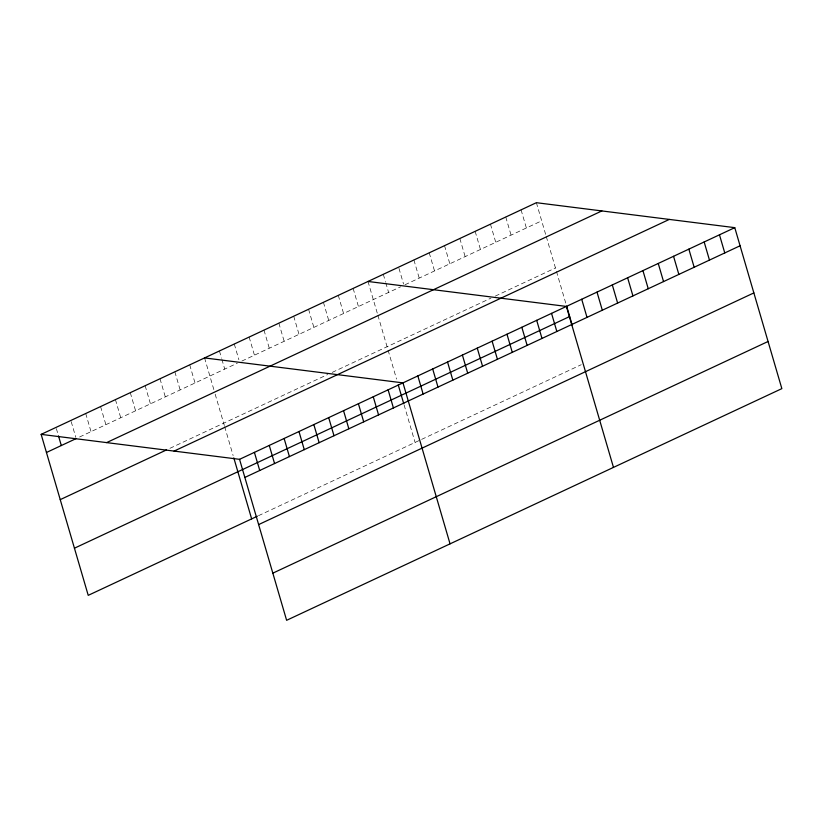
<?xml version="1.0" encoding="UTF-8"?>
<svg xmlns="http://www.w3.org/2000/svg" width="823" height="823" viewBox="0 0 823 823"><rect width="100%" height="100%" fill="white"/><g stroke="black" fill="none" stroke-linecap="round" stroke-linejoin="round"><path stroke-width="0.62" stroke-dasharray="4.12 3.09" d="M79.594 436.992L237.302 363.21M241.869 361.071L400.636 286.805M405.009 284.758L541.678 220.821M169.95 448.309L327.657 374.527M332.225 372.387L490.95 298.142M495.323 296.095L555.463 267.959M258.504 515.682L420.532 439.883M421.633 439.369L581.264 364.692M536.38 202.695L545.916 235.327M546.266 236.53L556.132 270.273M556.471 271.425L566.286 304.963M521.072 209.865L526.37 227.981M505.764 217.025L511.062 235.141M490.457 224.185L495.755 242.301M475.149 231.345L480.447 249.462M459.841 238.505L465.139 256.622M444.533 245.666L449.831 263.782M429.225 252.826L434.523 270.942M413.918 259.986L419.216 278.102M398.97 268.36L403.558 284.058M383.302 274.306L385.421 281.559M385.781 282.762L388.6 292.422M368.004 281.466L377.541 314.088M377.891 315.302L387.756 349.045M388.096 350.197L396.552 379.105M404.114 404.967L415.07 442.445M353.139 288.42L358.437 306.537M338.284 295.364L343.582 313.491M323.429 302.319L328.727 320.435M308.574 309.273L313.872 327.389M293.718 316.217L299.016 334.333M278.863 323.172L284.161 341.288M263.998 330.116L269.296 348.242M249.143 337.07L254.441 355.186M234.288 344.024L238.876 359.723M219.432 350.968L221.552 358.221M221.901 359.425L224.73 369.085M204.577 357.923L214.114 390.544M215.173 394.176L224.34 425.491M224.669 426.653L233.125 455.561M189.722 364.867L195.02 382.993M174.857 371.821L180.155 389.937M160.001 378.775L165.3 396.892M145.146 385.72L150.444 403.836M130.291 392.674L135.589 410.79M115.436 399.618L120.734 417.745M100.581 406.572L105.879 424.689M85.715 413.527L91.024 431.643M71.22 421.685L75.809 437.383M56.355 428.629L58.124 434.667"/><path stroke-width="1.23" d="M41.15 434.369L536.38 202.695L734.774 227.652L781.85 388.631L286.62 620.305L239.555 459.327L41.15 434.369L88.226 595.348L257.362 516.216M46.448 452.496L76.158 438.587M106.62 442.609L601.85 210.935M60.233 499.633L166.513 449.914M174.075 451.097L669.305 219.422M239.555 459.327L734.774 227.652M74.44 548.2L569.66 316.526M244.853 477.443L740.072 245.779M258.638 524.59L753.858 292.916M272.835 573.158L768.065 341.483M368.004 281.466L566.399 306.423L613.474 467.392M204.577 357.923L402.982 382.88L450.047 543.849M719.467 234.812L724.775 252.939M704.169 241.972L709.467 260.099M688.861 249.143L694.159 267.259M673.553 256.303L678.852 274.419M658.246 263.463L663.544 281.579M642.938 270.623L648.236 288.739M627.63 277.783L632.928 295.899M612.322 284.943L617.62 303.059M597.014 292.103L602.313 310.22M581.707 299.263L587.005 317.38M566.615 306.125L572.139 324.992M551.544 313.378L556.842 331.494M536.689 320.322L541.987 338.448M521.833 327.276L527.131 345.393M506.978 334.22L512.276 352.347M492.113 341.175L497.421 359.291M477.258 348.129L482.556 366.245M462.403 355.073L467.701 373.2M447.547 362.027L452.845 380.144M432.692 368.971L437.99 387.098M417.837 375.926L423.135 394.042M398.239 384.886L403.764 403.764M388.117 389.824L393.415 407.941M373.261 396.779L378.559 414.895M358.406 403.723L363.704 421.849M343.551 410.677L348.849 428.793M328.696 417.631L333.994 435.748M313.841 424.575L319.139 442.692M298.975 431.53L304.273 449.646M284.12 438.474L289.418 456.6M269.265 445.428L274.563 463.544M254.41 452.383L259.708 470.499M233.804 457.876L251.643 518.891M58.484 435.881L61.303 445.541"/></g></svg>
